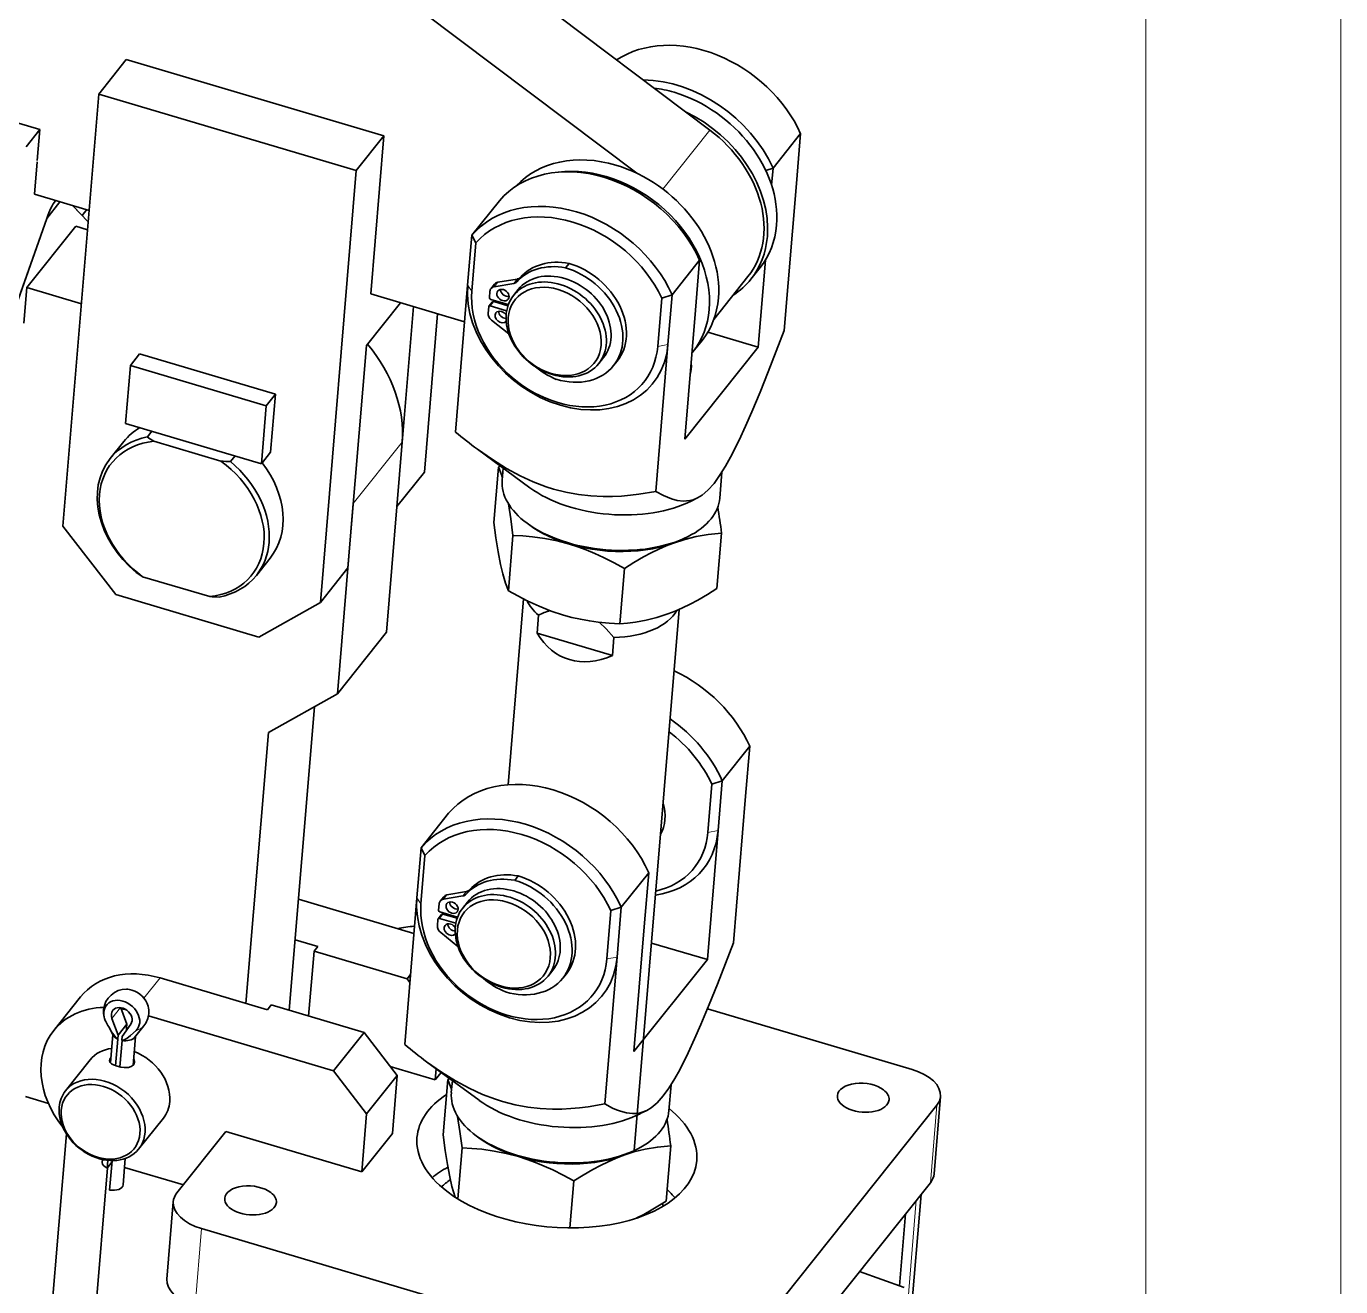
# Model space of a CAD drawing. Header units: millimetres. Extents: x -30157 to 38882, y -29543 to -7215.
# Drawn here: x -29770.81 to -29737.09, y -29397.9 to -29365.57 of the extents above; entities that cross this region are included whole.
import ezdxf

# ---------------------------------------------------------------- set-up
doc = ezdxf.new("R2010")
doc.units = ezdxf.units.MM
doc.header["$LTSCALE"] = 0.5
doc.layers.add('图框', color=7, linetype='Continuous', lineweight=18)
doc.layers.add('打印-禁用', color=7, linetype='Continuous', lineweight=15, plot=False)

# ---------------------------------------------------------------- blocks, each defined once
blk = doc.blocks.new('GZDEH零件A3图框V01版')
at = {"layer": '图框', "linetype": 'Continuous'}
blk.add_line((3272.49, -1832.961), (3272.49, -1554.461), dxfattribs=at)
at = {"layer": '打印-禁用', "linetype": 'Continuous'}
blk.add_line((3277.49, -1846.461), (3277.49, -1549.461), dxfattribs=at)
blk = doc.blocks.new('DEH A3')
at = {"layer": '图框'}
blk.add_blockref('GZDEH零件A3图框V01版', (-2857.49, 1846.461), dxfattribs=at)

msp = doc.modelspace()

# ---------------------------------------------------------------- linework, layer by layer
at = {"color": 7, "lineweight": 35}
for p, q in [((-29759.378, -29363.63), (-29753.27, -29368.232)), ((-29755.149, -29369.336), (-29760.634, -29365.203)), ((-29761.635, -29368.38), (-29768.24, -29366.421)), ((-29770.457, -29368.22), (-29775.043, -29366.859)), ((-29768.946, -29367.306), (-29769.865, -29378.389)), ((-29762.342, -29369.266), (-29768.946, -29367.306)), ((-29761.635, -29368.38), (-29761.971, -29372.433)), ((-29762.342, -29369.266), (-29763.261, -29380.349)), ((-29760.873, -29372.759), (-29761.299, -29377.89)), ((-29760.256, -29372.942), (-29760.593, -29377.004)), ((-29762.554, -29379.463), (-29762.081, -29373.756)), ((-29761.566, -29381.115), (-29761.162, -29376.235)), ((-29762.822, -29382.689), (-29762.417, -29377.809)), ((-29758.445, -29385.024), (-29758.05, -29380.257)), ((-29755.21, -29394.412), (-29754.058, -29380.526)), ((-29764.062, -29390.812), (-29763.416, -29383.023)), ((-29765.172, -29390.635), (-29764.596, -29383.688)), ((-29748.081, -29392.332), (-29753.332, -29390.774)), ((-29762.924, -29392.367), (-29767.674, -29390.957)), ((-29752.63, -29399.74), (-29747.452, -29393.249)), ((-29770.801, -29406.34), (-29769.776, -29393.982)), ((-29770.737, -29405.575), (-29769.776, -29393.982)), ((-29769.482, -29404.001), (-29768.723, -29394.851)), ((-29752.795, -29401.725), (-29747.616, -29395.234)), ((-29747.855, -29395.533), (-29749.83, -29419.355)), ((-29754.202, -29400.004), (-29766.31, -29396.411))]:
    msp.add_line(p, q, dxfattribs=at)
at = {"color": 7, "lineweight": 35, "ltscale": 0.141554}
for p, q in [((-29768.946, -29367.306), (-29768.24, -29366.421)), ((-29753.535, -29371.568), (-29754.241, -29372.453)), ((-29761.299, -29377.89), (-29760.593, -29377.004))]:
    msp.add_line(p, q, dxfattribs=at)
at = {"color": 7, "lineweight": 35, "ltscale": 0.07077}
msp.add_line((-29770.457, -29368.22), (-29770.81, -29368.663), dxfattribs=at)
at = {"color": 7, "lineweight": 35, "ltscale": 0.09959}
msp.add_line((-29770.522, -29369.014), (-29770.457, -29368.22), dxfattribs=at)
at = {"color": 7, "lineweight": 13, "ltscale": 0.241921}
msp.add_line((-29754.477, -29369.745), (-29753.27, -29368.232), dxfattribs=at)
at = {"color": 7, "lineweight": 35, "ltscale": 0.141549}
for p, q in [((-29751.651, -29369.208), (-29750.945, -29368.322)), ((-29761.635, -29368.38), (-29762.342, -29369.266))]:
    msp.add_line(p, q, dxfattribs=at)
at = {"color": 7, "lineweight": 35, "ltscale": 0.160712}
for p, q in [((-29750.945, -29368.322), (-29751.051, -29369.604)), ((-29759.377, -29370.929), (-29759.484, -29372.21)), ((-29753.535, -29371.568), (-29753.641, -29372.85)), ((-29754.241, -29372.453), (-29754.347, -29373.735)), ((-29752.248, -29384.037), (-29752.354, -29385.318)), ((-29752.954, -29384.922), (-29753.061, -29386.203)), ((-29760.68, -29386.644), (-29760.787, -29387.925)), ((-29754.838, -29387.283), (-29754.944, -29388.564)), ((-29755.544, -29388.168), (-29755.65, -29389.449))]:
    msp.add_line(p, q, dxfattribs=at)
at = {"color": 7, "lineweight": 35, "ltscale": 0.103742}
msp.add_line((-29770.525, -29369.047), (-29770.594, -29369.875), dxfattribs=at)
at = {"color": 7, "lineweight": 35, "ltscale": 0.024553}
msp.add_line((-29751.651, -29369.208), (-29751.838, -29369.269), dxfattribs=at)
at = {"color": 7, "lineweight": 35, "ltscale": 0.055292}
msp.add_line((-29751.651, -29369.208), (-29751.688, -29369.648), dxfattribs=at)
at = {"color": 7, "lineweight": 35, "ltscale": 0.472245}
for p, q in [((-29751.051, -29369.604), (-29751.363, -29373.369)), ((-29759.796, -29375.976), (-29759.484, -29372.21)), ((-29754.347, -29373.735), (-29754.659, -29377.5)), ((-29752.354, -29385.318), (-29752.667, -29389.083)), ((-29761.099, -29391.69), (-29760.787, -29387.925)), ((-29755.65, -29389.449), (-29755.962, -29393.214))]:
    msp.add_line(p, q, dxfattribs=at)
at = {"color": 7, "lineweight": 35, "ltscale": 0.182592}
msp.add_line((-29769.193, -29370.29), (-29770.594, -29369.875), dxfattribs=at)
at = {"color": 7, "lineweight": 35, "ltscale": 0.068295}
msp.add_line((-29769.941, -29370.068), (-29770.282, -29370.495), dxfattribs=at)
at = {"color": 7, "lineweight": 35, "ltscale": 0.072668}
msp.add_line((-29769.217, -29370.581), (-29769.621, -29370.163), dxfattribs=at)
at = {"color": 7, "lineweight": 35, "ltscale": 0.044624}
msp.add_line((-29769.621, -29370.163), (-29769.373, -29370.42), dxfattribs=at)
at = {"color": 7, "lineweight": 35, "ltscale": 0.023687}
msp.add_line((-29769.373, -29370.42), (-29769.255, -29370.272), dxfattribs=at)
at = {"color": 7, "lineweight": 35, "ltscale": 0.141553}
for p, q in [((-29758.671, -29370.044), (-29759.377, -29370.929)), ((-29763.261, -29380.349), (-29762.554, -29379.463))]:
    msp.add_line(p, q, dxfattribs=at)
at = {"color": 7, "lineweight": 35, "ltscale": 0.337797}
msp.add_line((-29770.282, -29370.495), (-29771.173, -29373.046), dxfattribs=at)
at = {"color": 7, "lineweight": 35, "ltscale": 0.250482}
msp.add_line((-29770.943, -29372.387), (-29770.282, -29370.495), dxfattribs=at)
at = {"color": 7, "lineweight": 35, "ltscale": 0.251649}
for p, q in [((-29769.537, -29370.699), (-29770.793, -29372.273)), ((-29762.822, -29382.689), (-29761.566, -29381.115))]:
    msp.add_line(p, q, dxfattribs=at)
at = {"color": 7, "lineweight": 35, "ltscale": 0.039423}
msp.add_line((-29769.235, -29370.789), (-29769.537, -29370.699), dxfattribs=at)
at = {"color": 7, "lineweight": 35, "ltscale": 0.027609}
for p, q in [((-29759.377, -29370.929), (-29759.276, -29371.125)), ((-29760.68, -29386.644), (-29760.579, -29386.84))]:
    msp.add_line(p, q, dxfattribs=at)
at = {"color": 7, "lineweight": 35, "ltscale": 0.155267}
msp.add_line((-29759.276, -29371.125), (-29759.379, -29372.363), dxfattribs=at)
at = {"color": 7, "lineweight": 35, "ltscale": 0.018089}
for p, q in [((-29756.883, -29371.65), (-29756.973, -29371.763)), ((-29755.649, -29374.16), (-29755.74, -29374.273))]:
    msp.add_line(p, q, dxfattribs=at)
at = {"color": 7, "lineweight": 35, "ltscale": 0.279753}
msp.add_line((-29751.847, -29371.567), (-29752.032, -29373.797), dxfattribs=at)
at = {"color": 7, "lineweight": 35, "ltscale": 0.063475}
msp.add_line((-29758.712, -29372.136), (-29758.211, -29372.051), dxfattribs=at)
at = {"color": 7, "lineweight": 13, "ltscale": 0.018084}
for p, q in [((-29758.301, -29372.164), (-29758.211, -29372.051)), ((-29758.815, -29372.627), (-29758.906, -29372.74))]:
    msp.add_line(p, q, dxfattribs=at)
at = {"color": 7, "lineweight": 13, "ltscale": 0.018089}
for p, q in [((-29758.132, -29372.008), (-29758.223, -29372.122)), ((-29758.712, -29372.136), (-29758.802, -29372.249)), ((-29759.605, -29387.878), (-29759.514, -29387.765))]:
    msp.add_line(p, q, dxfattribs=at)
at = {"color": 7, "lineweight": 35, "ltscale": 0.175763}
msp.add_line((-29753.172, -29373.09), (-29752.295, -29371.991), dxfattribs=at)
at = {"color": 7, "lineweight": 35, "ltscale": 0.047192}
msp.add_line((-29752.217, -29372.054), (-29751.981, -29371.758), dxfattribs=at)
at = {"color": 7, "lineweight": 35, "ltscale": 0.114117}
msp.add_line((-29770.793, -29372.273), (-29770.868, -29373.183), dxfattribs=at)
at = {"color": 7, "lineweight": 35, "ltscale": 0.182594}
msp.add_line((-29769.392, -29372.689), (-29770.793, -29372.273), dxfattribs=at)
at = {"color": 7, "lineweight": 13, "ltscale": 0.023177}
msp.add_line((-29759.484, -29372.21), (-29759.379, -29372.363), dxfattribs=at)
at = {"color": 7, "lineweight": 35, "ltscale": 0.020664}
for p, q in [((-29758.926, -29372.531), (-29758.912, -29372.366)), ((-29758.959, -29372.927), (-29758.945, -29372.763)), ((-29760.229, -29388.245), (-29760.215, -29388.081)), ((-29760.262, -29388.642), (-29760.248, -29388.477))]:
    msp.add_line(p, q, dxfattribs=at)
at = {"color": 7, "lineweight": 35, "ltscale": 0.018093}
msp.add_line((-29758.795, -29372.183), (-29758.885, -29372.296), dxfattribs=at)
at = {"color": 7, "lineweight": 35, "ltscale": 0.063476}
for p, q in [((-29758.802, -29372.249), (-29758.301, -29372.164)), ((-29760.105, -29387.963), (-29759.605, -29387.878)), ((-29760.015, -29387.85), (-29759.514, -29387.765))]:
    msp.add_line(p, q, dxfattribs=at)
at = {"color": 7, "lineweight": 35, "ltscale": 0.024386}
for p, q in [((-29758.308, -29372.473), (-29758.186, -29372.321)), ((-29768.731, -29394.861), (-29768.609, -29394.709))]:
    msp.add_line(p, q, dxfattribs=at)
at = {"color": 7, "lineweight": 35, "ltscale": 0.175308}
msp.add_line((-29761.207, -29372.66), (-29762.081, -29373.756), dxfattribs=at)
at = {"color": 7, "lineweight": 35, "ltscale": 0.314242}
msp.add_line((-29759.561, -29373.148), (-29761.971, -29372.433), dxfattribs=at)
at = {"color": 7, "lineweight": 35, "ltscale": 0.018084}
msp.add_line((-29758.849, -29372.635), (-29758.94, -29372.749), dxfattribs=at)
at = {"color": 7, "lineweight": 35, "ltscale": 0.058808}
for p, q in [((-29758.441, -29372.709), (-29758.892, -29372.575)), ((-29759.744, -29388.423), (-29760.195, -29388.289))]:
    msp.add_line(p, q, dxfattribs=at)
at = {"color": 7, "lineweight": 35, "ltscale": 0.047584}
for p, q in [((-29758.815, -29372.627), (-29758.451, -29372.736)), ((-29760.119, -29388.342), (-29759.754, -29388.45))]:
    msp.add_line(p, q, dxfattribs=at)
at = {"color": 7, "lineweight": 35, "ltscale": 0.155261}
for p, q in [((-29754.506, -29372.541), (-29754.609, -29373.779)), ((-29753.22, -29385.009), (-29753.322, -29386.247))]:
    msp.add_line(p, q, dxfattribs=at)
at = {"color": 7, "lineweight": 35, "ltscale": 0.034941}
for p, q in [((-29754.506, -29372.541), (-29754.241, -29372.453)), ((-29755.809, -29388.255), (-29755.544, -29388.168))]:
    msp.add_line(p, q, dxfattribs=at)
at = {"color": 7, "lineweight": 35, "ltscale": 0.054944}
for p, q in [((-29758.906, -29372.74), (-29758.484, -29372.865)), ((-29760.209, -29388.455), (-29759.787, -29388.58))]:
    msp.add_line(p, q, dxfattribs=at)
at = {"color": 7, "lineweight": 35, "ltscale": 0.414957}
for p, q in [((-29753.641, -29372.85), (-29753.915, -29376.158)), ((-29753.061, -29386.203), (-29753.335, -29389.512)), ((-29754.944, -29388.564), (-29755.218, -29391.872))]:
    msp.add_line(p, q, dxfattribs=at)
at = {"color": 7, "lineweight": 35, "ltscale": 0.071053}
msp.add_line((-29758.429, -29373.459), (-29758.873, -29373.103), dxfattribs=at)
at = {"color": 7, "lineweight": 13, "ltscale": 0.033196}
for p, q in [((-29754.609, -29373.779), (-29754.347, -29373.735)), ((-29753.322, -29386.247), (-29753.061, -29386.203)), ((-29755.912, -29389.493), (-29755.65, -29389.449))]:
    msp.add_line(p, q, dxfattribs=at)
at = {"color": 7, "lineweight": 35, "ltscale": 0.047188}
for p, q in [((-29753.707, -29373.922), (-29753.472, -29373.627)), ((-29764.539, -29376.495), (-29764.774, -29376.79))]:
    msp.add_line(p, q, dxfattribs=at)
at = {"color": 7, "lineweight": 35, "ltscale": 0.168555}
msp.add_line((-29752.032, -29373.797), (-29753.325, -29373.414), dxfattribs=at)
at = {"color": 7, "lineweight": 35, "ltscale": 0.047183}
msp.add_line((-29767.901, -29373.972), (-29768.136, -29374.267), dxfattribs=at)
at = {"color": 7, "lineweight": 35, "ltscale": 0.454478}
msp.add_line((-29767.901, -29373.972), (-29764.415, -29375.006), dxfattribs=at)
at = {"color": 7, "lineweight": 35, "ltscale": 0.024374}
msp.add_line((-29756.119, -29374.22), (-29755.998, -29374.067), dxfattribs=at)
at = {"color": 7, "lineweight": 35, "ltscale": 0.377472}
for p, q in [((-29752.032, -29373.797), (-29753.915, -29376.158)), ((-29753.335, -29389.512), (-29755.218, -29391.872))]:
    msp.add_line(p, q, dxfattribs=at)
at = {"color": 7, "lineweight": 35, "ltscale": 0.186729}
for p, q in [((-29768.26, -29375.755), (-29768.136, -29374.267)), ((-29764.415, -29375.006), (-29764.539, -29376.495))]:
    msp.add_line(p, q, dxfattribs=at)
at = {"color": 7, "lineweight": 35, "ltscale": 0.454472}
msp.add_line((-29768.136, -29374.267), (-29764.651, -29375.301), dxfattribs=at)
at = {"color": 7, "lineweight": 35, "ltscale": 0.047187}
msp.add_line((-29764.415, -29375.006), (-29764.651, -29375.301), dxfattribs=at)
at = {"color": 7, "lineweight": 35, "ltscale": 0.186735}
for p, q in [((-29764.651, -29375.301), (-29764.774, -29376.79)), ((-29761.29, -29392.482), (-29761.414, -29393.971)), ((-29762.075, -29393.466), (-29762.199, -29394.955))]:
    msp.add_line(p, q, dxfattribs=at)
at = {"color": 7, "lineweight": 35, "ltscale": 0.454474}
msp.add_line((-29764.774, -29376.79), (-29768.26, -29375.755), dxfattribs=at)
at = {"color": 7, "lineweight": 35, "ltscale": 0.023596}
msp.add_line((-29767.7, -29376.104), (-29767.583, -29375.956), dxfattribs=at)
at = {"color": 7, "lineweight": 35, "ltscale": 0.070779}
for p, q in [((-29768.655, -29376.66), (-29768.302, -29376.218)), ((-29764.902, -29379.654), (-29764.549, -29379.211))]:
    msp.add_line(p, q, dxfattribs=at)
at = {"color": 7, "lineweight": 35, "ltscale": 0.22439}
msp.add_line((-29765.813, -29376.725), (-29767.534, -29376.214), dxfattribs=at)
at = {"color": 7, "lineweight": 13, "ltscale": 0.251641}
msp.add_line((-29762.417, -29377.809), (-29761.162, -29376.235), dxfattribs=at)
at = {"color": 7, "lineweight": 35, "ltscale": 0.208943}
msp.add_line((-29757.886, -29377.407), (-29759.233, -29376.417), dxfattribs=at)
at = {"color": 7, "lineweight": 35, "ltscale": 0.023592}
msp.add_line((-29765.451, -29376.589), (-29765.569, -29376.736), dxfattribs=at)
at = {"color": 7, "lineweight": 35, "ltscale": 0.178191}
for p, q in [((-29758.81, -29378.295), (-29758.692, -29376.875)), ((-29758.44, -29380.047), (-29758.322, -29378.627)), ((-29753.091, -29379.992), (-29752.973, -29378.572)), ((-29755.58, -29380.896), (-29755.462, -29379.475)), ((-29754.394, -29395.707), (-29754.276, -29394.286))]:
    msp.add_line(p, q, dxfattribs=at)
at = {"color": 7, "lineweight": 35, "ltscale": 0.00651}
msp.add_line((-29758.692, -29376.875), (-29758.649, -29376.846), dxfattribs=at)
at = {"color": 7, "lineweight": 35, "ltscale": 0.0387}
msp.add_line((-29758.574, -29376.901), (-29758.6, -29377.21), dxfattribs=at)
at = {"color": 7, "lineweight": 35, "ltscale": 0.083495}
for p, q in [((-29752.964, -29377.007), (-29753.019, -29377.672)), ((-29754.267, -29392.721), (-29754.322, -29393.387))]:
    msp.add_line(p, q, dxfattribs=at)
at = {"color": 7, "lineweight": 35, "ltscale": 0.000247324}
msp.add_line((-29757.286, -29377.439), (-29757.284, -29377.439), dxfattribs=at)
at = {"color": 7, "lineweight": 35, "ltscale": 0.02327}
msp.add_line((-29753.755, -29377.749), (-29753.589, -29377.665), dxfattribs=at)
at = {"color": 7, "lineweight": 35, "ltscale": 0.277746}
msp.add_line((-29768.507, -29380.148), (-29769.865, -29378.389), dxfattribs=at)
at = {"color": 7, "lineweight": 35, "ltscale": 0.010859}
msp.add_line((-29757.892, -29378.368), (-29757.962, -29378.316), dxfattribs=at)
at = {"color": 7, "lineweight": 35, "ltscale": 0.010861}
for p, q in [((-29753.908, -29378.698), (-29753.83, -29378.659)), ((-29755.211, -29394.413), (-29755.133, -29394.373))]:
    msp.add_line(p, q, dxfattribs=at)
at = {"color": 7, "lineweight": 35, "ltscale": 0.224383}
msp.add_line((-29767.822, -29379.688), (-29766.101, -29380.198), dxfattribs=at)
at = {"color": 7, "lineweight": 35, "ltscale": 0.478397}
msp.add_line((-29764.838, -29381.236), (-29768.507, -29380.148), dxfattribs=at)
at = {"color": 7, "lineweight": 35, "ltscale": 0.226253}
msp.add_line((-29764.838, -29381.236), (-29763.261, -29380.349), dxfattribs=at)
at = {"color": 7, "lineweight": 35, "ltscale": 0.057429}
for p, q in [((-29757.703, -29381.133), (-29757.665, -29380.675)), ((-29755.77, -29381.707), (-29755.732, -29381.249))]:
    msp.add_line(p, q, dxfattribs=at)
at = {"color": 7, "lineweight": 35, "ltscale": 0.252008}
msp.add_line((-29755.77, -29381.707), (-29757.703, -29381.133), dxfattribs=at)
at = {"color": 7, "lineweight": 35, "ltscale": 0.254535}
msp.add_line((-29762.822, -29382.689), (-29764.596, -29383.688), dxfattribs=at)
at = {"color": 7, "lineweight": 35, "ltscale": 0.141551}
for p, q in [((-29752.954, -29384.922), (-29752.248, -29384.037)), ((-29754.838, -29387.283), (-29755.544, -29388.168))]:
    msp.add_line(p, q, dxfattribs=at)
at = {"color": 7, "lineweight": 35, "ltscale": 0.034942}
msp.add_line((-29752.954, -29384.922), (-29753.22, -29385.009), dxfattribs=at)
at = {"color": 7, "lineweight": 35, "ltscale": 0.141555}
msp.add_line((-29759.974, -29385.758), (-29760.68, -29386.644), dxfattribs=at)
at = {"color": 7, "lineweight": 35, "ltscale": 0.155264}
for p, q in [((-29760.579, -29386.84), (-29760.682, -29388.078)), ((-29755.809, -29388.255), (-29755.912, -29389.493))]:
    msp.add_line(p, q, dxfattribs=at)
at = {"color": 7, "lineweight": 35, "ltscale": 0.018087}
for p, q in [((-29758.186, -29387.364), (-29758.276, -29387.478)), ((-29760.098, -29387.897), (-29760.188, -29388.01)), ((-29760.152, -29388.35), (-29760.243, -29388.463)), ((-29756.952, -29389.874), (-29757.043, -29389.987))]:
    msp.add_line(p, q, dxfattribs=at)
at = {"color": 7, "lineweight": 13, "ltscale": 0.018087}
for p, q in [((-29760.015, -29387.85), (-29760.105, -29387.963)), ((-29759.435, -29387.723), (-29759.526, -29387.836)), ((-29760.119, -29388.342), (-29760.209, -29388.455))]:
    msp.add_line(p, q, dxfattribs=at)
at = {"color": 7, "lineweight": 35, "ltscale": 0.386357}
msp.add_line((-29760.863, -29388.842), (-29763.826, -29387.963), dxfattribs=at)
at = {"color": 7, "lineweight": 13, "ltscale": 0.023174}
msp.add_line((-29760.787, -29387.925), (-29760.682, -29388.078), dxfattribs=at)
at = {"color": 7, "lineweight": 35, "ltscale": 0.024388}
msp.add_line((-29759.611, -29388.188), (-29759.489, -29388.035), dxfattribs=at)
at = {"color": 7, "lineweight": 35, "ltscale": 0.071055}
msp.add_line((-29759.732, -29389.173), (-29760.176, -29388.817), dxfattribs=at)
at = {"color": 7, "lineweight": 35, "ltscale": 0.076227}
msp.add_line((-29763.327, -29389.175), (-29763.912, -29389.002), dxfattribs=at)
at = {"color": 7, "lineweight": 35, "ltscale": 0.019657}
msp.add_line((-29763.425, -29389.298), (-29763.327, -29389.175), dxfattribs=at)
at = {"color": 7, "lineweight": 35, "ltscale": 0.186865}
msp.add_line((-29753.335, -29389.512), (-29754.768, -29389.086), dxfattribs=at)
at = {"color": 7, "lineweight": 35, "ltscale": 0.20848}
msp.add_line((-29763.425, -29389.298), (-29763.563, -29390.96), dxfattribs=at)
at = {"color": 7, "lineweight": 35, "ltscale": 0.31097}
msp.add_line((-29761.04, -29390.006), (-29763.425, -29389.298), dxfattribs=at)
at = {"color": 7, "lineweight": 35, "ltscale": 0.018184}
msp.add_line((-29761.04, -29390.006), (-29760.95, -29389.892), dxfattribs=at)
at = {"color": 7, "lineweight": 35, "ltscale": 0.02438}
msp.add_line((-29757.422, -29389.934), (-29757.3, -29389.781), dxfattribs=at)
at = {"color": 7, "lineweight": 13, "ltscale": 0.082947}
msp.add_line((-29767.788, -29390.5), (-29767.374, -29389.982), dxfattribs=at)
at = {"color": 7, "lineweight": 35, "ltscale": 0.358795}
msp.add_line((-29767.374, -29389.982), (-29764.622, -29390.798), dxfattribs=at)
at = {"color": 7, "lineweight": 35, "ltscale": 0.015012}
msp.add_line((-29760.967, -29390.101), (-29761.04, -29390.006), dxfattribs=at)
at = {"color": 7, "lineweight": 35, "ltscale": 0.137623}
msp.add_line((-29770.101, -29391.331), (-29769.415, -29390.47), dxfattribs=at)
at = {"color": 7, "lineweight": 13, "ltscale": 0.044429}
msp.add_line((-29768.386, -29390.742), (-29768.608, -29391.02), dxfattribs=at)
at = {"color": 7, "lineweight": 35, "ltscale": 0.056059}
msp.add_line((-29768.223, -29391.165), (-29768.377, -29390.744), dxfattribs=at)
at = {"color": 7, "lineweight": 35, "ltscale": 0.019661}
msp.add_line((-29764.524, -29390.675), (-29764.622, -29390.798), dxfattribs=at)
at = {"color": 7, "lineweight": 35, "ltscale": 0.310963}
msp.add_line((-29764.524, -29390.675), (-29762.139, -29391.383), dxfattribs=at)
at = {"color": 7, "lineweight": 35, "ltscale": 0.03217}
msp.add_line((-29768.567, -29391.463), (-29768.692, -29391.238), dxfattribs=at)
at = {"color": 7, "lineweight": 35, "ltscale": 0.057218}
msp.add_line((-29768.608, -29391.02), (-29768.45, -29391.45), dxfattribs=at)
at = {"color": 7, "lineweight": 35, "ltscale": 0.045613}
msp.add_line((-29768.223, -29391.165), (-29768.45, -29391.45), dxfattribs=at)
at = {"color": 7, "lineweight": 35, "ltscale": 0.04828}
msp.add_line((-29768.344, -29391.481), (-29768.124, -29391.164), dxfattribs=at)
at = {"color": 7, "lineweight": 35, "ltscale": 0.006988}
msp.add_line((-29768.234, -29391.273), (-29768.238, -29391.329), dxfattribs=at)
at = {"color": 7, "lineweight": 35, "ltscale": 0.001553}
msp.add_line((-29768.231, -29391.261), (-29768.234, -29391.273), dxfattribs=at)
at = {"color": 7, "lineweight": 35, "ltscale": 0.012129}
msp.add_line((-29768.231, -29391.261), (-29768.223, -29391.165), dxfattribs=at)
at = {"color": 7, "lineweight": 35, "ltscale": 0.047393}
msp.add_line((-29768.026, -29391.508), (-29767.79, -29391.211), dxfattribs=at)
at = {"color": 7, "lineweight": 35, "ltscale": 0.09097}
msp.add_line((-29768.644, -29392.159), (-29768.583, -29391.434), dxfattribs=at)
at = {"color": 7, "lineweight": 35, "ltscale": 0.085507}
msp.add_line((-29768.457, -29391.553), (-29768.513, -29392.235), dxfattribs=at)
at = {"color": 7, "lineweight": 35, "ltscale": 0.012132}
msp.add_line((-29768.45, -29391.45), (-29768.458, -29391.547), dxfattribs=at)
at = {"color": 7, "lineweight": 35, "ltscale": 0.000805294}
for p, q in [((-29768.457, -29391.553), (-29768.458, -29391.547)), ((-29768.352, -29391.578), (-29768.35, -29391.584))]:
    msp.add_line(p, q, dxfattribs=at)
at = {"color": 7, "lineweight": 35, "ltscale": 0.085305}
msp.add_line((-29768.35, -29391.584), (-29768.407, -29392.265), dxfattribs=at)
at = {"color": 7, "lineweight": 35, "ltscale": 0.012133}
msp.add_line((-29768.352, -29391.578), (-29768.344, -29391.481), dxfattribs=at)
at = {"color": 7, "lineweight": 35, "ltscale": 0.093257}
msp.add_line((-29768.067, -29392.225), (-29768.005, -29391.482), dxfattribs=at)
at = {"color": 7, "lineweight": 35, "ltscale": 0.15728}
for p, q in [((-29762.139, -29391.383), (-29762.924, -29392.367)), ((-29761.414, -29393.971), (-29762.199, -29394.955))]:
    msp.add_line(p, q, dxfattribs=at)
at = {"color": 7, "lineweight": 35, "ltscale": 0.173599}
msp.add_line((-29762.139, -29391.383), (-29761.29, -29392.482), dxfattribs=at)
at = {"color": 7, "lineweight": 35, "ltscale": 0.127388}
msp.add_line((-29769.163, -29392.079), (-29769.799, -29392.876), dxfattribs=at)
at = {"color": 7, "lineweight": 35, "ltscale": 0.002043}
msp.add_line((-29768.643, -29392.039), (-29768.633, -29392.027), dxfattribs=at)
at = {"color": 7, "lineweight": 35, "ltscale": 0.150341}
msp.add_line((-29760.315, -29392.594), (-29761.468, -29392.252), dxfattribs=at)
at = {"color": 7, "lineweight": 35, "ltscale": 0.208945}
msp.add_line((-29759.189, -29393.121), (-29760.536, -29392.131), dxfattribs=at)
at = {"color": 7, "lineweight": 35, "ltscale": 0.173595}
msp.add_line((-29762.924, -29392.367), (-29762.075, -29393.466), dxfattribs=at)
at = {"color": 7, "lineweight": 35, "ltscale": 0.157283}
msp.add_line((-29761.29, -29392.482), (-29762.075, -29393.466), dxfattribs=at)
at = {"color": 7, "lineweight": 35, "ltscale": 0.035528}
msp.add_line((-29760.315, -29392.594), (-29760.292, -29392.311), dxfattribs=at)
at = {"color": 7, "lineweight": 35, "ltscale": 0.030297}
msp.add_line((-29760.315, -29392.594), (-29760.164, -29392.405), dxfattribs=at)
at = {"color": 7, "lineweight": 35, "ltscale": 0.178194}
msp.add_line((-29760.113, -29394.01), (-29759.995, -29392.589), dxfattribs=at)
at = {"color": 7, "lineweight": 35, "ltscale": 0.006506}
msp.add_line((-29759.995, -29392.589), (-29759.952, -29392.561), dxfattribs=at)
at = {"color": 7, "lineweight": 35, "ltscale": 0.038697}
msp.add_line((-29759.877, -29392.616), (-29759.903, -29392.924), dxfattribs=at)
at = {"color": 7, "lineweight": 35, "ltscale": 0.076004}
msp.add_line((-29770.239, -29393.199), (-29770.822, -29393.026), dxfattribs=at)
at = {"color": 7, "lineweight": 35, "ltscale": 0.00024817}
msp.add_line((-29758.589, -29393.153), (-29758.587, -29393.154), dxfattribs=at)
at = {"color": 7, "lineweight": 13, "ltscale": 0.248977}
msp.add_line((-29747.452, -29393.249), (-29747.616, -29395.234), dxfattribs=at)
at = {"color": 7, "lineweight": 35, "ltscale": 0.248978}
for p, q in [((-29747.356, -29393.021), (-29747.521, -29395.006)), ((-29767.199, -29397.707), (-29767.035, -29395.722))]:
    msp.add_line(p, q, dxfattribs=at)
at = {"color": 7, "lineweight": 35, "ltscale": 0.127386}
msp.add_line((-29767.287, -29393.576), (-29767.923, -29394.372), dxfattribs=at)
at = {"color": 7, "lineweight": 35, "ltscale": 0.023269}
msp.add_line((-29755.058, -29393.463), (-29754.892, -29393.379), dxfattribs=at)
at = {"color": 7, "lineweight": 35, "ltscale": 0.251643}
msp.add_line((-29766.94, -29395.494), (-29765.684, -29393.92), dxfattribs=at)
at = {"color": 7, "lineweight": 35, "ltscale": 0.191361}
msp.add_line((-29764.217, -29394.356), (-29765.684, -29393.92), dxfattribs=at)
at = {"color": 7, "lineweight": 35, "ltscale": 0.010856}
msp.add_line((-29759.195, -29394.082), (-29759.265, -29394.031), dxfattribs=at)
at = {"color": 7, "lineweight": 35, "ltscale": 0.009104}
msp.add_line((-29768.855, -29394.713), (-29768.849, -29394.641), dxfattribs=at)
at = {"color": 7, "lineweight": 35, "ltscale": 0.084901}
msp.add_line((-29768.321, -29395.291), (-29768.265, -29394.614), dxfattribs=at)
at = {"color": 7, "lineweight": 35, "ltscale": 0.263124}
msp.add_line((-29762.199, -29394.955), (-29764.217, -29394.356), dxfattribs=at)
at = {"color": 7, "lineweight": 35, "ltscale": 0.164323}
msp.add_line((-29759.734, -29395.651), (-29759.625, -29394.341), dxfattribs=at)
at = {"color": 7, "lineweight": 35, "ltscale": 0.024914}
msp.add_line((-29768.714, -29394.663), (-29768.731, -29394.861), dxfattribs=at)
at = {"color": 7, "lineweight": 35, "ltscale": 0.094479}
msp.add_line((-29768.606, -29394.669), (-29768.668, -29395.422), dxfattribs=at)
at = {"color": 7, "lineweight": 35, "ltscale": 0.002008}
msp.add_line((-29768.612, -29394.736), (-29768.626, -29394.73), dxfattribs=at)
at = {"color": 7, "lineweight": 35, "ltscale": 0.196441}
msp.add_line((-29766.777, -29395.291), (-29768.284, -29394.844), dxfattribs=at)
at = {"color": 7, "lineweight": 35, "ltscale": 0.151155}
msp.add_line((-29756.865, -29396.395), (-29756.765, -29395.19), dxfattribs=at)
at = {"color": 7, "lineweight": 13}
msp.add_line((-29749.965, -29419.677), (-29747.976, -29395.685), dxfattribs=at)
at = {"color": 7, "lineweight": 35, "ltscale": 0.232077}
msp.add_line((-29748.406, -29397.881), (-29748.252, -29396.031), dxfattribs=at)
at = {"color": 7, "lineweight": 13, "ltscale": 0.248978}
msp.add_line((-29766.474, -29398.396), (-29766.31, -29396.411), dxfattribs=at)
at = {"color": 7, "lineweight": 35, "ltscale": 0.152358}
msp.add_line((-29749.435, -29397.514), (-29748.287, -29397.924), dxfattribs=at)
at = {"color": 7, "lineweight": 35, "ltscale": 0.000220488}
msp.add_line((-29749.434, -29397.514), (-29749.434, -29397.512), dxfattribs=at)
at = {"color": 7, "lineweight": 35}
for points in [[(-29753.165, -29377.293), (-29753.021, -29377.094), (-29752.869, -29376.851), (-29752.742, -29376.623), (-29752.523, -29376.185), (-29752.359, -29375.828), (-29752.198, -29375.461), (-29751.984, -29374.95), (-29751.775, -29374.429), (-29751.363, -29373.369)], [(-29759.233, -29376.417), (-29758.851, -29376.683), (-29758.489, -29376.909), (-29758.14, -29377.097), (-29757.802, -29377.254), (-29757.468, -29377.381), (-29757.286, -29377.439)], [(-29757.284, -29377.439), (-29756.962, -29377.522), (-29756.641, -29377.581), (-29756.322, -29377.617), (-29756.006, -29377.632), (-29755.769, -29377.63), (-29755.534, -29377.618), (-29755.311, -29377.599), (-29755.091, -29377.572), (-29754.659, -29377.5)], [(-29753.589, -29377.665), (-29753.473, -29377.595), (-29753.323, -29377.469), (-29753.165, -29377.293)], [(-29754.659, -29377.5), (-29754.463, -29377.605), (-29754.362, -29377.65), (-29754.259, -29377.689), (-29754.109, -29377.729), (-29753.951, -29377.747), (-29753.869, -29377.745), (-29753.783, -29377.733), (-29753.703, -29377.712), (-29753.589, -29377.665)], [(-29758.322, -29378.627), (-29758.378, -29378.203), (-29758.439, -29377.819)], [(-29758.81, -29378.295), (-29758.758, -29378.689), (-29758.702, -29379.05), (-29758.641, -29379.371)], [(-29758.322, -29378.627), (-29758.071, -29378.64), (-29757.818, -29378.663), (-29757.505, -29378.706), (-29757.19, -29378.769), (-29756.875, -29378.852)], [(-29752.973, -29378.572), (-29753.316, -29378.606), (-29753.626, -29378.66), (-29753.917, -29378.732), (-29754.201, -29378.824)], [(-29756.875, -29378.852), (-29756.659, -29378.921), (-29756.443, -29379), (-29756.219, -29379.092), (-29755.997, -29379.194), (-29755.728, -29379.33), (-29755.462, -29379.475)], [(-29754.201, -29378.824), (-29754.391, -29378.898), (-29754.581, -29378.981), (-29754.778, -29379.077), (-29754.974, -29379.182), (-29755.219, -29379.323), (-29755.462, -29379.475)], [(-29758.641, -29379.371), (-29758.584, -29379.617), (-29758.513, -29379.855), (-29758.44, -29380.047)], [(-29758.44, -29380.047), (-29758.198, -29380.18), (-29757.954, -29380.305), (-29757.649, -29380.445), (-29757.339, -29380.568), (-29757.026, -29380.671)], [(-29754.352, -29380.644), (-29754.162, -29380.57), (-29753.972, -29380.487), (-29753.775, -29380.391), (-29753.579, -29380.286), (-29753.334, -29380.144), (-29753.091, -29379.992)], [(-29757.026, -29380.671), (-29756.809, -29380.731), (-29756.591, -29380.78), (-29756.362, -29380.822), (-29756.135, -29380.854), (-29755.857, -29380.881), (-29755.58, -29380.896)], [(-29755.58, -29380.896), (-29755.381, -29380.879), (-29755.18, -29380.853), (-29754.908, -29380.804), (-29754.632, -29380.735), (-29754.352, -29380.644)], [(-29755.732, -29381.249), (-29755.928, -29381.029), (-29756.109, -29380.857)], [(-29754.469, -29393.008), (-29754.324, -29392.809), (-29754.172, -29392.565), (-29754.045, -29392.337), (-29753.826, -29391.899), (-29753.662, -29391.543), (-29753.501, -29391.175), (-29753.287, -29390.664), (-29753.078, -29390.144), (-29752.667, -29389.083)], [(-29768.458, -29391.547), (-29768.506, -29391.507), (-29768.535, -29391.476), (-29768.589, -29391.407), (-29768.625, -29391.352), (-29768.692, -29391.238)], [(-29767.986, -29391.329), (-29768.128, -29391.462), (-29768.222, -29391.532), (-29768.293, -29391.566), (-29768.352, -29391.578)], [(-29768.472, -29392.248), (-29768.57, -29392.211), (-29768.619, -29392.182), (-29768.653, -29392.148), (-29768.665, -29392.123), (-29768.668, -29392.096)], [(-29768.03, -29392.148), (-29768.04, -29392.186), (-29768.06, -29392.218), (-29768.111, -29392.255), (-29768.18, -29392.276), (-29768.291, -29392.281), (-29768.383, -29392.269), (-29768.472, -29392.248)], [(-29760.536, -29392.131), (-29760.154, -29392.398), (-29759.792, -29392.623), (-29759.444, -29392.812), (-29759.105, -29392.968), (-29758.771, -29393.095), (-29758.589, -29393.153)], [(-29758.587, -29393.154), (-29758.265, -29393.237), (-29757.944, -29393.296), (-29757.625, -29393.331), (-29757.309, -29393.346), (-29757.072, -29393.344), (-29756.837, -29393.333), (-29756.615, -29393.313), (-29756.394, -29393.287), (-29755.962, -29393.214)], [(-29755.962, -29393.214), (-29755.766, -29393.319), (-29755.665, -29393.364), (-29755.562, -29393.403), (-29755.412, -29393.444), (-29755.254, -29393.461), (-29755.172, -29393.459), (-29755.086, -29393.447), (-29755.006, -29393.427), (-29754.892, -29393.38)], [(-29754.892, -29393.38), (-29754.776, -29393.31), (-29754.626, -29393.183), (-29754.469, -29393.008)], [(-29759.625, -29394.341), (-29759.681, -29393.918), (-29759.742, -29393.534)], [(-29760.113, -29394.01), (-29760.061, -29394.404), (-29760.005, -29394.765), (-29759.944, -29395.085)], [(-29754.276, -29394.286), (-29754.619, -29394.321), (-29754.929, -29394.374), (-29755.22, -29394.446), (-29755.504, -29394.539)], [(-29759.625, -29394.341), (-29759.374, -29394.354), (-29759.121, -29394.377), (-29758.808, -29394.421), (-29758.493, -29394.483), (-29758.178, -29394.566)], [(-29758.178, -29394.566), (-29757.962, -29394.635), (-29757.746, -29394.714), (-29757.522, -29394.807), (-29757.3, -29394.908), (-29757.031, -29395.044), (-29756.765, -29395.19)], [(-29755.504, -29394.539), (-29755.694, -29394.612), (-29755.884, -29394.696), (-29756.081, -29394.791), (-29756.277, -29394.896), (-29756.522, -29395.038), (-29756.765, -29395.19)], [(-29759.944, -29395.085), (-29759.887, -29395.332), (-29759.803, -29395.607)], [(-29755.158, -29396.145), (-29754.966, -29396.047), (-29754.774, -29395.94), (-29754.394, -29395.707)]]:
    msp.add_lwpolyline(points, dxfattribs=at)
for centre, radius, start, end in [((-29765.569, -29373.07), 3.708, 234.9121, 237.9911), ((-29752.15, -29366.812), 11.935, 230.1614, 233.5948), ((-29765.361, -29369.855), 6.884, 266.2365, 268.2741), ((-29761.204, -29377.941), 2.728, 16.98, 23.0046), ((-29770.863, -29380.735), 18.02, 6.8934, 9.059), ((-29765.855, -29376.54), 3.712, 234.9137, 237.9895), ((-29765.65, -29373.329), 6.884, 266.2365, 268.2741), ((-29756.712, -29382.583), 2.132, 108.0456, 116.5531), ((-29768.244, -29390.85), 0.58, 88.7748, 175.2599), ((-29768.244, -29390.85), 0.58, 175.2599, 194.0542), ((-29768.244, -29390.85), 0.58, 321.5221, 355.2599), ((-29768.244, -29390.85), 0.58, 355.2599, 14.0616), ((-29764.744, -29389.06), 4.508, 206.8681, 208.8746), ((-29753.453, -29382.526), 11.935, 230.1614, 233.5948), ((-29768.564, -29392.109), 0.105, 138.956, 172.8188), ((-29768.191, -29392.14), 0.161, 356.9453, 31.0037), ((-29762.507, -29393.655), 2.728, 16.98, 23.0046), ((-29772.166, -29396.449), 18.02, 6.8934, 9.059)]:
    msp.add_arc(centre, radius, start, end, dxfattribs=at)
for centre, major_axis, ratio, start_param, end_param in [((-29753.62, -29368.842), (-2.501, 1.996), 0.777309, 4.127413, 6.034668), ((-29754.326, -29369.727), (2.501, -1.996), 0.777309, 0.98582, 2.351109), ((-29754.404, -29369.825), (2.423, -1.933), 0.777309, 2.051263, 2.231004), ((-29754.404, -29369.825), (2.423, -1.933), 0.777309, 0.480467, 2.051263), ((-29754.64, -29370.12), (2.423, -1.933), 0.777309, 0.480467, 1.861195), ((-29754.64, -29370.12), (2.345, -1.871), 0.777309, 0.000012, 1.606394), ((-29755.895, -29371.694), (2.423, -1.933), 0.777309, 2.051263, 3.089173), ((-29756.209, -29372.087), (2.501, -1.996), 0.777309, 0.98582, 3.116692), ((-29756.131, -29371.989), (2.423, -1.933), 0.777309, 0.480467, 2.496416), ((-29755.895, -29371.694), (2.423, -1.933), 0.777309, 0.480467, 2.051263), ((-29770.098, -29370.685), (0.228, 0.767), 0.29077, 0.651518, 1.407919), ((-29756.915, -29372.973), (2.501, -1.996), 0.777309, 0.98582, 3.116692), ((-29756.994, -29373.071), (-2.345, 1.871), 0.777309, 4.144367, 6.24133), ((-29754.404, -29369.825), (2.423, -1.933), 0.777309, 6.283152, 6.763652), ((-29754.64, -29370.12), (2.423, -1.933), 0.777309, 6.283152, 6.763652), ((-29756.896, -29373.252), (-1.363, 1.087), 0.777309, 5.315394, 6.241406), ((-29756.806, -29373.139), (1.363, -1.087), 0.777309, 2.173802, 3.099813), ((-29757.002, -29373.081), (1.352, -1.079), 0.777309, 6.283152, 8.334441), ((-29757.213, -29373.346), (1.094, -0.873), 0.777309, 6.283152, 9.424745), ((-29758.284, -29371.879), (0.156, -0.125), 0.777309, 5.67677, 6.241406), ((-29757.092, -29373.194), (-1.094, 0.873), 0.777309, 5.192849, 6.283081), ((-29757.092, -29373.194), (1.094, -0.873), 0.777309, 6.283152, 8.334441), ((-29757.092, -29373.194), (-1.352, 1.079), 0.777309, 3.14156, 5.192849), ((-29754.64, -29370.12), (2.423, -1.933), 0.777309, 6.028475, 6.283152), ((-29756.915, -29372.973), (-2.189, 1.746), 0.777309, 0.48046, 3.622052), ((-29756.994, -29373.071), (2.032, -1.621), 0.777309, 3.622052, 6.763645), ((-29758.729, -29372.421), (-0.156, 0.125), 0.777309, 6.283185, 6.763645), ((-29758.729, -29372.421), (-0.156, 0.125), 0.777309, 5.67677, 6.283185), ((-29758.639, -29372.308), (0.156, -0.125), 0.777309, 2.535178, 3.141592), ((-29758.58, -29372.464), (-0.133, 0.106), 0.777309, 6.283152, 9.424745), ((-29758.58, -29372.464), (-0.133, 0.106), 0.777309, 5.192849, 6.283152), ((-29758.49, -29372.351), (0.133, -0.106), 0.777309, 3.720971, 5.703807), ((-29758.58, -29372.464), (-0.133, 0.106), 0.777309, 3.14156, 5.192849), ((-29757.253, -29373.396), (1.016, -0.811), 0.777309, 2.051256, 8.334441), ((-29758.375, -29371.992), (-0.156, 0.125), 0.777309, 2.535178, 3.099814), ((-29758.908, -29372.774), (-0.0312, 0.025), 0.777309, 5.192849, 6.283152), ((-29758.889, -29372.542), (-0.0312, 0.025), 0.777309, 0.48046, 2.051256), ((-29758.818, -29372.66), (0.0312, -0.025), 0.777309, 2.051256, 3.14156), ((-29757.213, -29373.346), (1.094, -0.873), 0.777309, 3.14156, 5.192849), ((-29755.895, -29371.694), (2.423, -1.933), 0.777309, 6.283152, 6.763652), ((-29758.775, -29372.982), (-0.156, 0.125), 0.777309, 0.48046, 1.567334), ((-29758.908, -29372.774), (-0.0312, 0.025), 0.777309, 6.283152, 6.763645), ((-29758.627, -29373.027), (-0.133, 0.106), 0.777309, 6.283152, 9.377848), ((-29758.627, -29373.027), (-0.133, 0.106), 0.777309, 5.192849, 6.283152), ((-29758.537, -29372.913), (0.133, -0.106), 0.777309, 3.720971, 5.496086), ((-29758.627, -29373.027), (-0.133, 0.106), 0.777309, 4.30253, 5.192849), ((-29756.131, -29371.989), (2.423, -1.933), 0.777309, 6.283152, 6.763652), ((-29764.464, -29375.255), (2.814, -2.245), 0.777309, 0.480459, 1.310152), ((-29756.131, -29371.989), (2.423, -1.933), 0.777309, 6.266879, 6.283152), ((-29756.896, -29373.252), (-1.363, 1.087), 0.777309, 1.542638, 1.92871), ((-29757.213, -29373.346), (1.094, -0.873), 0.777309, 5.192849, 6.283152), ((-29757.092, -29373.194), (-1.352, 1.079), 0.777309, 2.051256, 3.14156), ((-29755.542, -29374.215), (1.794, -0.149), 0.557891, 6.140281, 6.426094), ((-29766.779, -29378.157), (1.876, -1.497), 0.777309, 2.556616, 3.141613), ((-29766.425, -29377.714), (1.876, -1.497), 0.777309, 2.852833, 3.141613), ((-29766.818, -29378.206), (1.798, -1.434), 0.777309, 2.471367, 4.772737), ((-29766.779, -29378.157), (1.876, -1.497), 0.777309, 3.141613, 4.687488), ((-29766.818, -29378.206), (-1.798, 1.434), 0.777309, 2.471367, 4.772737), ((-29766.779, -29378.157), (1.876, -1.497), 0.777309, 0.480459, 1.545895), ((-29766.425, -29377.714), (-1.876, 1.497), 0.777309, 3.141613, 4.41022), ((-29755.809, -29377.441), (-2.79, 0.231), 0.557891, 0.000034, 0.737411), ((-29755.734, -29376.531), (2.79, -0.231), 0.557891, 3.878968, 5.545954), ((-29755.809, -29377.441), (-2.79, 0.231), 0.557891, 2.783635, 3.141627), ((-29755.809, -29377.441), (-2.79, 0.231), 0.557891, 0.737411, 2.404309), ((-29755.816, -29377.524), (2.691, -0.223), 0.557891, 3.879003, 4.354431), ((-29755.816, -29377.524), (-2.691, 0.223), 0.557891, 0.737399, 1.212839), ((-29755.809, -29377.441), (-2.79, 0.231), 0.557891, 2.404309, 2.783635), ((-29755.816, -29377.524), (2.691, -0.223), 0.557891, 4.354431, 5.545901), ((-29755.816, -29377.524), (-2.691, 0.223), 0.557891, 1.212839, 2.404295), ((-29766.779, -29378.157), (1.876, -1.497), 0.777309, 0.00002, 0.480459), ((-29766.779, -29378.157), (1.876, -1.497), 0.777309, 5.698209, 6.283206), ((-29756.032, -29380.126), (1.993, -0.165), 0.557891, 3.445669, 3.79962), ((-29756.032, -29380.126), (-1.993, 0.165), 0.557891, 1.76765, 2.900986), ((-29755.953, -29379.178), (1.032, 2.599), 0.682699, 2.648033, 3.757655), ((-29754.923, -29384.556), (-2.501, 1.996), 0.777309, 4.127413, 5.015595), ((-29755.629, -29385.441), (2.501, -1.996), 0.777309, 0.98582, 1.654167), ((-29755.707, -29385.54), (-2.345, 1.871), 0.777309, 4.144367, 4.740092), ((-29757.512, -29387.802), (2.501, -1.996), 0.777309, 0.98582, 3.116692), ((-29755.707, -29385.54), (1.094, -0.873), 0.777309, 0.124813, 0.836106), ((-29758.218, -29388.687), (2.501, -1.996), 0.777309, 0.98582, 3.116692), ((-29758.297, -29388.785), (-2.345, 1.871), 0.777309, 4.144367, 6.24133), ((-29755.629, -29385.441), (-2.189, 1.746), 0.777309, 2.509073, 3.622052), ((-29755.707, -29385.54), (2.032, -1.621), 0.777309, 5.721959, 6.763645), ((-29758.199, -29388.966), (-1.363, 1.087), 0.777309, 5.315394, 6.241406), ((-29758.109, -29388.853), (1.363, -1.087), 0.777309, 2.173802, 3.099813), ((-29758.395, -29388.908), (-1.352, 1.079), 0.777309, 3.14156, 5.192849), ((-29758.305, -29388.795), (1.352, -1.079), 0.777309, 6.283152, 8.334441), ((-29759.942, -29388.022), (0.156, -0.125), 0.777309, 2.535178, 3.141592), ((-29758.556, -29389.11), (1.016, -0.811), 0.777309, 2.051256, 8.334441), ((-29758.517, -29389.061), (1.094, -0.873), 0.777309, 6.283152, 9.424745), ((-29759.678, -29387.706), (-0.156, 0.125), 0.777309, 2.535178, 3.099814), ((-29759.587, -29387.593), (0.156, -0.125), 0.777309, 5.67677, 6.241406), ((-29758.395, -29388.908), (-1.094, 0.873), 0.777309, 5.192849, 6.283081), ((-29758.395, -29388.908), (1.094, -0.873), 0.777309, 6.283152, 8.334441), ((-29758.218, -29388.687), (-2.189, 1.746), 0.777309, 0.48046, 3.622052), ((-29758.297, -29388.785), (2.032, -1.621), 0.777309, 3.622052, 6.763645), ((-29760.032, -29388.135), (-0.156, 0.125), 0.777309, 6.283185, 6.763645), ((-29760.032, -29388.135), (-0.156, 0.125), 0.777309, 5.67677, 6.283185), ((-29759.883, -29388.179), (-0.133, 0.106), 0.777309, 6.283152, 9.424745), ((-29759.883, -29388.179), (-0.133, 0.106), 0.777309, 5.192849, 6.283152), ((-29759.793, -29388.065), (0.133, -0.106), 0.777309, 3.720971, 5.703807), ((-29759.883, -29388.179), (-0.133, 0.106), 0.777309, 3.14156, 5.192849), ((-29758.517, -29389.061), (1.094, -0.873), 0.777309, 3.14156, 5.192849), ((-29760.211, -29388.488), (-0.0312, 0.025), 0.777309, 6.283152, 6.763645), ((-29760.211, -29388.488), (-0.0312, 0.025), 0.777309, 5.192849, 6.283152), ((-29760.192, -29388.256), (-0.0312, 0.025), 0.777309, 0.48046, 2.051256), ((-29760.121, -29388.375), (0.0312, -0.025), 0.777309, 2.051256, 3.14156), ((-29760.66, -29389.329), (1.196, -0.099), 0.557891, 1.774053, 2.159426), ((-29760.078, -29388.696), (-0.156, 0.125), 0.777309, 0.48046, 1.567334), ((-29759.93, -29388.741), (-0.133, 0.106), 0.777309, 6.283152, 9.377848), ((-29759.93, -29388.741), (-0.133, 0.106), 0.777309, 5.192849, 6.283152), ((-29759.84, -29388.628), (0.133, -0.106), 0.777309, 3.720971, 5.496086), ((-29759.93, -29388.741), (-0.133, 0.106), 0.777309, 4.30253, 5.192849), ((-29767.538, -29391.967), (1.876, -1.497), 0.777309, 2.051256, 3.14156), ((-29758.199, -29388.966), (-1.363, 1.087), 0.777309, 1.542638, 1.92871), ((-29758.517, -29389.061), (1.094, -0.873), 0.777309, 5.192849, 6.283152), ((-29758.395, -29388.908), (-1.352, 1.079), 0.777309, 2.051256, 3.14156), ((-29768.358, -29390.993), (0.393, -0.313), 0.777309, 0.48046, 3.935938), ((-29768.13, -29390.707), (-0.393, 0.313), 0.777309, 5.192849, 5.488698), ((-29768.13, -29390.707), (-0.393, 0.313), 0.777309, 3.936104, 5.192849), ((-29768.225, -29392.827), (1.876, -1.497), 0.777309, 2.395479, 3.14156), ((-29768.358, -29390.993), (-0.227, 0.181), 0.777309, 6.283185, 7.191286), ((-29768.358, -29390.993), (-0.227, 0.181), 0.777309, 3.194411, 6.283185), ((-29768.225, -29392.827), (1.876, -1.497), 0.777309, 2.13639, 2.190297), ((-29768.358, -29390.993), (0.393, -0.313), 0.777309, 3.935938, 4.183273), ((-29768.358, -29390.993), (0.393, -0.313), 0.777309, 6.202424, 6.763645), ((-29768.225, -29392.827), (1.876, -1.497), 0.777309, 3.14156, 4.427219), ((-29768.292, -29391.429), (0.289, -0.024), 0.557891, 3.498257, 4.153074), ((-29768.292, -29391.429), (0.289, -0.024), 0.557891, 4.555789, 5.925228), ((-29768.225, -29392.827), (0.938, -0.748), 0.777309, 2.484791, 3.14156), ((-29768.225, -29392.827), (0.938, -0.748), 0.777309, 0.48046, 1.955154), ((-29768.9, -29393.673), (0.86, -0.686), 0.777309, 3.622052, 9.905237), ((-29768.861, -29393.624), (-0.938, 0.748), 0.777309, 3.14156, 6.283152), ((-29748.552, -29392.922), (-1.196, 0.099), 0.557891, 3.141474, 4.354432), ((-29768.861, -29393.624), (-0.938, 0.748), 0.777309, 6.283152, 6.763645), ((-29757.112, -29393.155), (-2.79, 0.231), 0.557891, 0.000034, 0.737411), ((-29749.338, -29393.054), (0.662, -0.055), 0.557891, 0.712839, 3.141669), ((-29749.338, -29393.054), (0.662, -0.055), 0.557891, 0.000077, 0.712839), ((-29768.861, -29393.624), (-0.938, 0.748), 0.777309, 0.48046, 3.14156), ((-29768.225, -29392.827), (0.938, -0.748), 0.777309, 6.283152, 6.763645), ((-29757.196, -29394.371), (3.588, -0.297), 0.557891, 2.52522, 3.141552), ((-29757.037, -29392.246), (2.79, -0.231), 0.557891, 3.878968, 5.545954), ((-29749.338, -29393.054), (0.662, -0.055), 0.557891, 3.141669, 6.283262), ((-29748.552, -29392.922), (-1.196, 0.099), 0.557891, 2.783635, 3.141474), ((-29757.112, -29393.155), (-2.79, 0.231), 0.557891, 2.783635, 3.141627), ((-29757.196, -29394.371), (3.588, -0.297), 0.557891, 6.283144, 6.970538), ((-29757.112, -29393.155), (-2.79, 0.231), 0.557891, 2.404309, 2.783635), ((-29757.196, -29394.371), (3.588, -0.297), 0.557891, 3.141552, 3.854432), ((-29757.112, -29393.155), (-2.79, 0.231), 0.557891, 0.737411, 2.404309), ((-29757.119, -29393.238), (-2.691, 0.223), 0.557891, 0.737399, 1.212839), ((-29757.119, -29393.238), (2.691, -0.223), 0.557891, 3.879003, 4.354431), ((-29757.119, -29393.238), (-2.691, 0.223), 0.557891, 1.212839, 2.404295), ((-29757.119, -29393.238), (2.691, -0.223), 0.557891, 4.354431, 5.545901), ((-29768.566, -29394.737), (0.289, -0.024), 0.557891, 3.141593, 4.153074), ((-29757.36, -29396.356), (-3.588, 0.297), 0.557891, 5.581236, 5.764348), ((-29757.196, -29394.371), (3.588, -0.297), 0.557891, 3.854432, 6.283144), ((-29768.61, -29395.267), (0.289, -0.024), 0.557891, 4.555789, 6.283185), ((-29765.053, -29395.689), (0.662, -0.055), 0.557891, 0.712839, 3.141669), ((-29757.38, -29396.381), (-3.189, 0.264), 0.557891, 5.683222, 5.814176), ((-29748.717, -29394.907), (-1.196, 0.099), 0.557891, 2.783635, 3.141474), ((-29765.839, -29395.821), (1.196, -0.099), 0.557891, 2.783635, 3.141474), ((-29765.053, -29395.689), (0.662, -0.055), 0.557891, 3.141669, 6.283262), ((-29765.053, -29395.689), (0.662, -0.055), 0.557891, 0.000077, 0.712839), ((-29757.36, -29396.356), (-3.588, 0.297), 0.557891, 3.660429, 3.77455), ((-29765.839, -29395.821), (1.196, -0.099), 0.557891, 3.141474, 4.354432), ((-29757.38, -29396.381), (-3.189, 0.264), 0.557891, 3.60095, 3.633414), ((-29766.004, -29397.806), (1.196, -0.099), 0.557891, 3.141474, 4.354432)]:
    msp.add_ellipse(centre, major_axis=major_axis, ratio=ratio, start_param=start_param, end_param=end_param, dxfattribs=at)
at = {"color": 7, "lineweight": 13}
msp.add_ellipse((-29768.262, -29391.071), major_axis=(0.513, -0.043), ratio=0.557891, start_param=5.326713, end_param=5.925228, dxfattribs=at)

# ---------------------------------------------------------------- block references
at = {"layer": '图框'}
msp.add_blockref('DEH A3', (-30157.091, -29542.523), dxfattribs=at)

doc.saveas('drawing.dxf')
